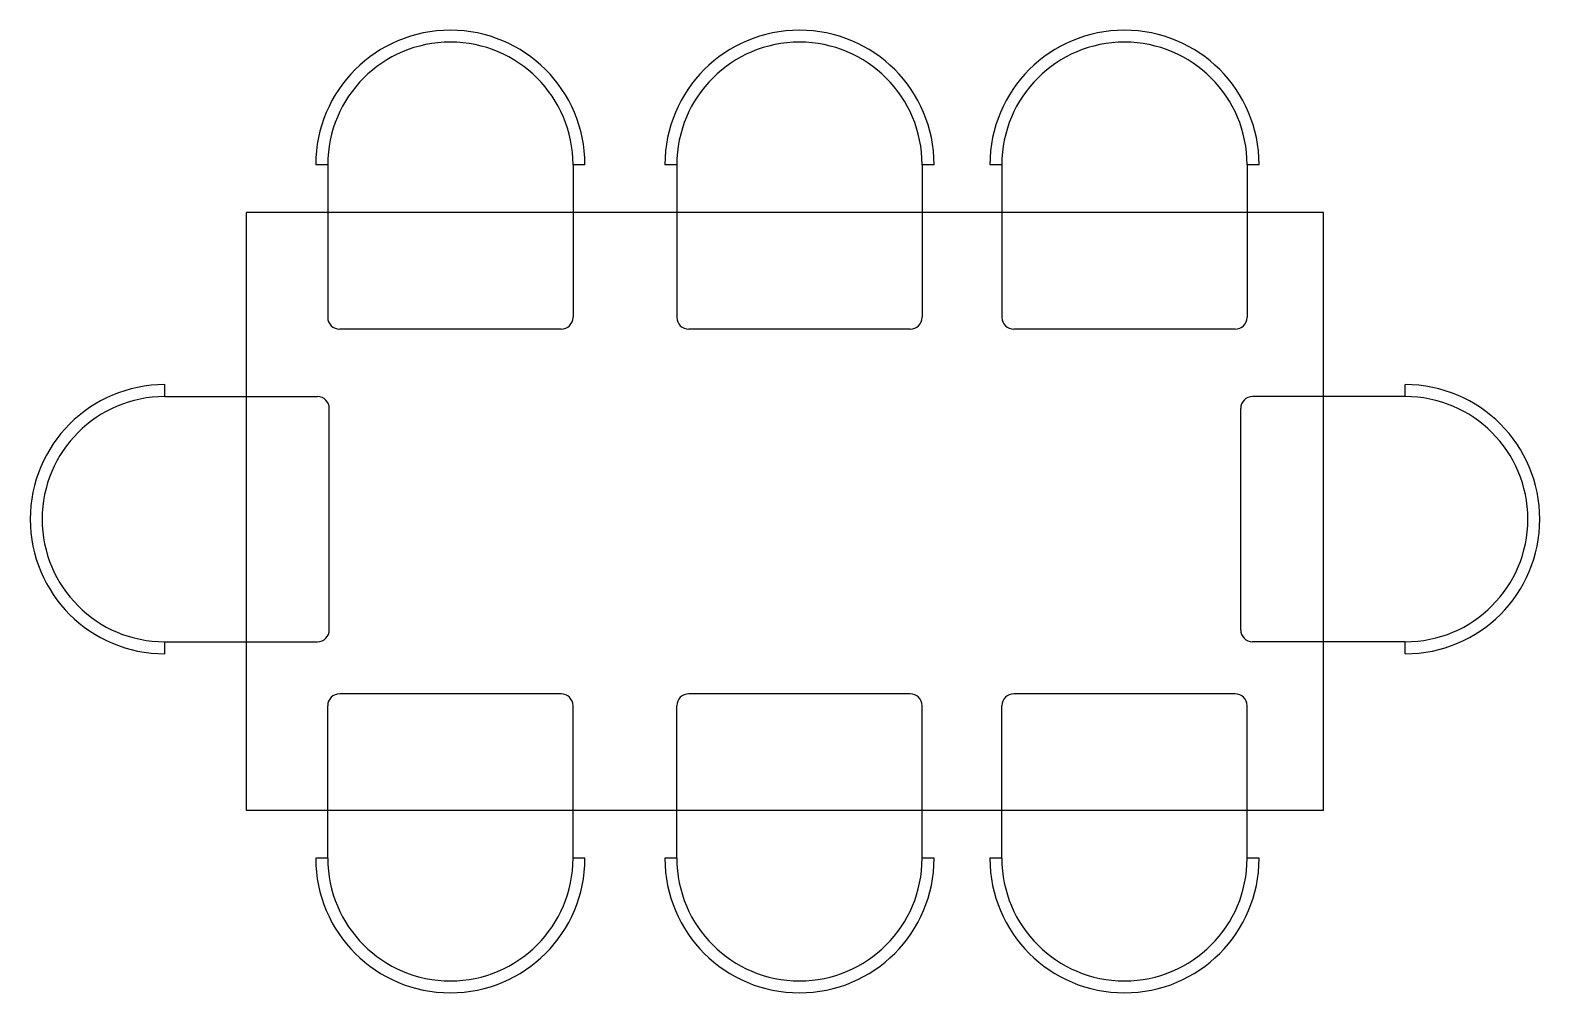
# Model space of a CAD drawing. Extents: x -322.91 to -320.39, y 13.57 to 15.18.
import ezdxf

# ---------------------------------------------------------------- set-up
doc = ezdxf.new("R2010")
doc.units = 0
doc.layers.get('0').update_dxf_attribs({"linetype": 'CONTINUOUS'})

msp = doc.modelspace()

# ---------------------------------------------------------------- linework, layer by layer
at = {"color": 0}
for p, q in [((-322.4113, 14.9555), (-322.4313, 14.9555)), ((-322.4113, 14.9555), (-322.4113, 14.8758)), ((-321.9813, 14.9555), (-322.0013, 14.9555)), ((-322.0013, 14.9555), (-322.0013, 14.8758)), ((-321.8278, 14.9555), (-321.8478, 14.9555)), ((-321.8278, 14.9555), (-321.8278, 14.8758)), ((-321.3978, 14.9555), (-321.4178, 14.9555)), ((-321.4178, 14.9555), (-321.4178, 14.8758)), ((-321.2846, 14.9555), (-321.3046, 14.9555)), ((-321.2846, 14.9555), (-321.2846, 14.8758)), ((-320.8546, 14.9555), (-320.8746, 14.9555)), ((-320.8746, 14.9555), (-320.8746, 14.8758)), ((-322.547, 13.8758), (-322.547, 14.8758)), ((-320.747, 14.8758), (-322.547, 14.8758)), ((-322.4113, 14.8758), (-322.4113, 14.7005)), ((-322.0013, 14.8758), (-322.0013, 14.7005)), ((-321.8278, 14.8758), (-321.8278, 14.7005)), ((-321.4178, 14.8758), (-321.4178, 14.7005)), ((-321.2846, 14.8758), (-321.2846, 14.7005)), ((-320.8746, 14.8758), (-320.8746, 14.7005)), ((-320.747, 13.8758), (-320.747, 14.8758)), ((-322.0213, 14.6805), (-322.3913, 14.6805)), ((-321.4378, 14.6805), (-321.8078, 14.6805)), ((-320.8946, 14.6805), (-321.2646, 14.6805)), ((-322.6836, 14.5679), (-322.6836, 14.5879)), ((-320.6104, 14.5679), (-320.6104, 14.5879)), ((-322.6836, 14.5679), (-322.547, 14.5679)), ((-322.547, 14.5679), (-322.4286, 14.5679)), ((-320.747, 14.5679), (-320.8654, 14.5679)), ((-320.6104, 14.5679), (-320.747, 14.5679)), ((-322.4086, 14.1779), (-322.4086, 14.5479)), ((-320.8854, 14.1779), (-320.8854, 14.5479)), ((-322.6836, 14.1579), (-322.547, 14.1579)), ((-322.6836, 14.1379), (-322.6836, 14.1579)), ((-322.547, 14.1579), (-322.4286, 14.1579)), ((-320.747, 14.1579), (-320.8654, 14.1579)), ((-320.6104, 14.1579), (-320.747, 14.1579)), ((-320.6104, 14.1379), (-320.6104, 14.1579)), ((-322.0213, 14.071), (-322.3913, 14.071)), ((-321.4378, 14.071), (-321.8078, 14.071)), ((-320.8946, 14.071), (-321.2646, 14.071)), ((-322.4113, 13.8758), (-322.4113, 14.051)), ((-322.0013, 13.8758), (-322.0013, 14.051)), ((-321.8278, 13.8758), (-321.8278, 14.051)), ((-321.4178, 13.8758), (-321.4178, 14.051)), ((-321.2846, 13.8758), (-321.2846, 14.051)), ((-320.8746, 13.8758), (-320.8746, 14.051)), ((-320.747, 13.8758), (-322.547, 13.8758)), ((-322.4113, 13.796), (-322.4113, 13.8758)), ((-322.0013, 13.796), (-322.0013, 13.8758)), ((-321.8278, 13.796), (-321.8278, 13.8758)), ((-321.4178, 13.796), (-321.4178, 13.8758)), ((-321.2846, 13.796), (-321.2846, 13.8758)), ((-320.8746, 13.796), (-320.8746, 13.8758)), ((-322.4113, 13.796), (-322.4313, 13.796)), ((-321.9813, 13.796), (-322.0013, 13.796)), ((-321.8278, 13.796), (-321.8478, 13.796)), ((-321.3978, 13.796), (-321.4178, 13.796)), ((-321.2846, 13.796), (-321.3046, 13.796)), ((-320.8546, 13.796), (-320.8746, 13.796))]:
    msp.add_line(p, q, dxfattribs=at)
for centre, radius, start, end in [((-322.2063, 14.9555), 0.225, 0, 180), ((-321.6228, 14.9555), 0.225, 0, 180), ((-321.0796, 14.9555), 0.225, 0, 180), ((-322.2063, 14.9555), 0.205, 0, 180), ((-321.6228, 14.9555), 0.205, 0, 180), ((-321.0796, 14.9555), 0.205, 0, 180), ((-322.3913, 14.7005), 0.02, 180, 270), ((-322.0213, 14.7005), 0.02, 270, 360), ((-321.8078, 14.7005), 0.02, 180, 270), ((-321.4378, 14.7005), 0.02, 270, 360), ((-321.2646, 14.7005), 0.02, 180, 270), ((-320.8946, 14.7005), 0.02, 270, 360), ((-322.6836, 14.3629), 0.225, 90, 270), ((-320.6104, 14.3629), 0.225, 270, 90), ((-322.6836, 14.3629), 0.205, 90, 270), ((-322.4286, 14.5479), 0.02, 0, 90), ((-320.8654, 14.5479), 0.02, 90, 180), ((-320.6104, 14.3629), 0.205, 270, 90), ((-322.4286, 14.1779), 0.02, 270, 0), ((-320.8654, 14.1779), 0.02, 180, 270), ((-322.3913, 14.051), 0.02, 90, 180), ((-322.0213, 14.051), 0.02, 0, 90), ((-321.8078, 14.051), 0.02, 90, 180), ((-321.4378, 14.051), 0.02, 0, 90), ((-321.2646, 14.051), 0.02, 90, 180), ((-320.8946, 14.051), 0.02, 0, 90), ((-322.2063, 13.796), 0.225, 180, 0), ((-322.2063, 13.796), 0.205, 180, 0), ((-321.6228, 13.796), 0.225, 180, 0), ((-321.6228, 13.796), 0.205, 180, 0), ((-321.0796, 13.796), 0.225, 180, 0), ((-321.0796, 13.796), 0.205, 180, 0)]:
    msp.add_arc(centre, radius, start, end, dxfattribs=at)

doc.saveas('drawing.dxf')
